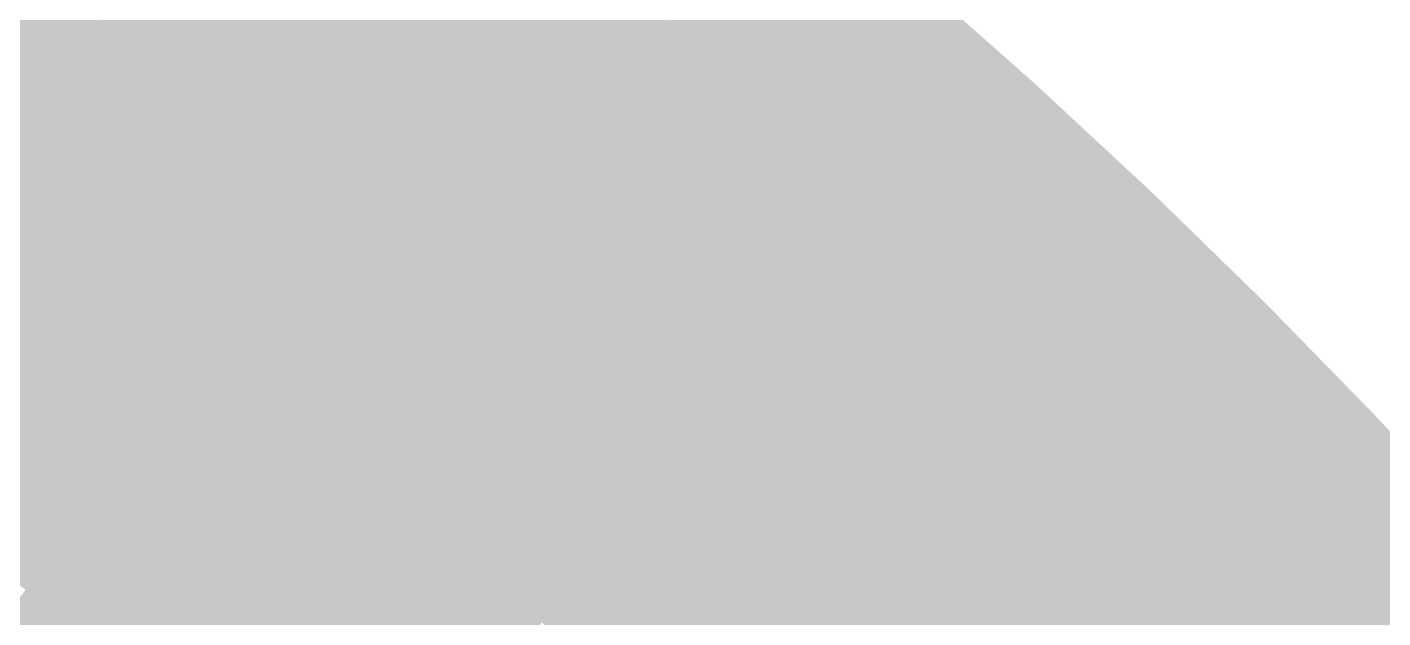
# Model space of a CAD drawing. Header units: inches. Extents: x -266 to 784, y -170 to 213.
# Drawn here: x 88.02 to 123.27, y 112.01 to 127.38 of the extents above; entities that cross this region are included whole.
import ezdxf

# ---------------------------------------------------------------- set-up
doc = ezdxf.new("R2010")
doc.units = ezdxf.units.IN
doc.header["$MEASUREMENT"] = 0

msp = doc.modelspace()

# ---------------------------------------------------------------- linework, layer by layer
at = {"color": 18, "true_color": 0x080703}
for points in [[(106.578072, 129.865756), (107.212465, 130.638767), (109.733038, 127.211086), (110.38621, 127.968295)], [(109.733038, 127.211086), (110.38621, 127.968295), (112.821904, 124.479789), (113.493463, 125.22074)], [(112.821904, 124.479789), (113.493463, 125.22074), (115.842812, 121.67351), (116.532352, 122.397757)]]:
    msp.add_solid(points, dxfattribs=at)
at = {"color": 250, "true_color": 0x252312}
msp.add_solid([(95.907588, 129.316413), (96.503287, 130.11962), (99.052286, 126.923775), (99.667518, 127.712121)], dxfattribs=at)
at = {"color": 250, "true_color": 0x322f19}
for points in [[(90.977694, 129.1784), (91.553502, 129.995985), (94.12049, 126.90679), (94.716189, 127.709998)], [(94.12049, 126.90679), (94.716189, 127.709998), (97.206591, 124.558736), (97.821823, 125.347082)]]:
    msp.add_solid(points, dxfattribs=at)
at = {"color": 28, "true_color": 0x19170c}
msp.add_solid([(100.897981, 129.288814), (101.513212, 130.077161), (104.040499, 126.773714), (104.674892, 127.546725)], dxfattribs=at)
at = {"color": 28, "true_color": 0x0c0b05}
msp.add_solid([(105.943678, 129.092746), (106.578072, 129.865756), (109.079865, 126.453877), (109.733038, 127.211086)], dxfattribs=at)
at = {"color": 39, "true_color": 0x3f3c1f}
for points in [[(86.113386, 128.87779), (86.668956, 129.70926), (89.25027, 126.725646), (89.826078, 127.543231)], [(89.25027, 126.725646), (89.826078, 127.543231), (92.333392, 124.497167), (92.929092, 125.300375)]]:
    msp.add_solid(points, dxfattribs=at)
at = {"color": 250, "true_color": 0x36331b}
for points in [[(90.401886, 128.360816), (90.977694, 129.1784), (93.524791, 126.103582), (94.12049, 126.90679)], [(93.524791, 126.103582), (94.12049, 126.90679), (96.59136, 123.770389), (97.206591, 124.558736)]]:
    msp.add_solid(points, dxfattribs=at)
at = {"color": 250, "true_color": 0x2a2714}
msp.add_solid([(95.311889, 128.513205), (95.907588, 129.316413), (98.437054, 126.135428), (99.052286, 126.923775)], dxfattribs=at)
at = {"color": 250, "true_color": 0x1d1b0e}
msp.add_solid([(100.282749, 128.500468), (100.897981, 129.288814), (103.406105, 126.000704), (104.040499, 126.773714)], dxfattribs=at)
at = {"color": 28, "true_color": 0x100f08}
msp.add_solid([(105.309285, 128.319735), (105.943678, 129.092746), (108.426692, 125.696669), (109.079865, 126.453877)], dxfattribs=at)
at = {"color": 49, "true_color": 0x434021}
for points in [[(85.557816, 128.04632), (86.113386, 128.87779), (88.674461, 125.908061), (89.25027, 126.725646)], [(88.674461, 125.908061), (89.25027, 126.725646), (91.737693, 123.69396), (92.333392, 124.497167)]]:
    msp.add_solid(points, dxfattribs=at)
at = {"color": 18, "true_color": 0x030301}
for points in [[(110.38621, 127.968295), (111.039383, 128.725504), (113.493463, 125.22074), (114.165022, 125.961691)], [(113.493463, 125.22074), (114.165022, 125.961691), (116.532352, 122.397757), (117.221893, 123.122004)], [(116.532352, 122.397757), (117.221893, 123.122004), (119.501046, 119.501046), (120.208153, 120.208153)], [(119.501046, 119.501046), (120.208153, 120.208153), (122.397757, 116.532352), (123.122004, 117.221893)], [(122.397757, 116.532352), (123.122004, 117.221893), (125.22074, 113.493463), (125.961691, 114.165022)]]:
    msp.add_solid(points, dxfattribs=at)
at = {"color": 39, "true_color": 0x3b371d}
for points in [[(89.826078, 127.543231), (90.401886, 128.360816), (92.929092, 125.300375), (93.524791, 126.103582)], [(92.929092, 125.300375), (93.524791, 126.103582), (95.976128, 122.982043), (96.59136, 123.770389)]]:
    msp.add_solid(points, dxfattribs=at)
at = {"color": 250, "true_color": 0x2e2b16}
msp.add_solid([(94.716189, 127.709998), (95.311889, 128.513205), (97.821823, 125.347082), (98.437054, 126.135428)], dxfattribs=at)
at = {"color": 250, "true_color": 0x211e10}
for points in [[(99.667518, 127.712121), (100.282749, 128.500468), (102.771712, 125.227693), (103.406105, 126.000704)], [(102.771712, 125.227693), (103.406105, 126.000704), (105.814001, 122.667833), (106.467173, 123.425042)], [(105.814001, 122.667833), (106.467173, 123.425042), (108.792551, 120.034082), (109.46411, 120.775033)]]:
    msp.add_solid(points, dxfattribs=at)
at = {"color": 49, "true_color": 0x484423}
for points in [[(85.002246, 127.214851), (85.557816, 128.04632), (88.098653, 125.090476), (88.674461, 125.908061)], [(88.098653, 125.090476), (88.674461, 125.908061), (91.141994, 122.890752), (91.737693, 123.69396)]]:
    msp.add_solid(points, dxfattribs=at)
at = {"color": 28, "true_color": 0x14120a}
for points in [[(104.674892, 127.546725), (105.309285, 128.319735), (107.773519, 124.93946), (108.426692, 125.696669)], [(107.773519, 124.93946), (108.426692, 125.696669), (110.807228, 122.256936), (111.478787, 122.997887)], [(110.807228, 122.256936), (111.478787, 122.997887), (113.77419, 119.500769), (114.46373, 120.225016)], [(113.77419, 119.500769), (114.46373, 120.225016), (116.672619, 116.672619), (117.379726, 117.379726)]]:
    msp.add_solid(points, dxfattribs=at)
at = {"color": 250, "true_color": 0x252212}
for points in [[(99.052286, 126.923775), (99.667518, 127.712121), (102.137319, 124.454683), (102.771712, 125.227693)], [(102.137319, 124.454683), (102.771712, 125.227693), (105.160828, 121.910624), (105.814001, 122.667833)]]:
    msp.add_solid(points, dxfattribs=at)
at = {"color": 28, "true_color": 0x19160c}
for points in [[(104.040499, 126.773714), (104.674892, 127.546725), (107.120346, 124.182251), (107.773519, 124.93946)], [(107.120346, 124.182251), (107.773519, 124.93946), (110.135669, 121.515985), (110.807228, 122.256936)], [(110.135669, 121.515985), (110.807228, 122.256936), (113.084649, 118.776522), (113.77419, 119.500769)]]:
    msp.add_solid(points, dxfattribs=at)
at = {"color": 59, "true_color": 0x4c4825}
for points in [[(84.446675, 126.383381), (85.002246, 127.214851), (87.522845, 124.272892), (88.098653, 125.090476)], [(87.522845, 124.272892), (88.098653, 125.090476), (90.546294, 122.087545), (91.141994, 122.890752)]]:
    msp.add_solid(points, dxfattribs=at)
at = {"color": 250, "true_color": 0x2a2614}
for points in [[(98.437054, 126.135428), (99.052286, 126.923775), (101.502925, 123.681673), (102.137319, 124.454683)], [(101.502925, 123.681673), (102.137319, 124.454683), (104.507655, 121.153415), (105.160828, 121.910624)]]:
    msp.add_solid(points, dxfattribs=at)
at = {"color": 28, "true_color": 0x0c0a05}
for points in [[(109.079865, 126.453877), (109.733038, 127.211086), (112.150345, 123.738838), (112.821904, 124.479789)], [(112.150345, 123.738838), (112.821904, 124.479789), (115.153271, 120.949263), (115.842812, 121.67351)], [(115.153271, 120.949263), (115.842812, 121.67351), (118.086832, 118.086832), (118.793939, 118.793939)], [(118.086832, 118.086832), (118.793939, 118.793939), (120.949263, 115.153271), (121.67351, 115.842812)], [(120.949263, 115.153271), (121.67351, 115.842812), (123.738838, 112.150345), (124.479789, 112.821904)]]:
    msp.add_solid(points, dxfattribs=at)
at = {"color": 28, "true_color": 0x1d1a0e}
for points in [[(103.406105, 126.000704), (104.040499, 126.773714), (106.467173, 123.425042), (107.120346, 124.182251)], [(106.467173, 123.425042), (107.120346, 124.182251), (109.46411, 120.775033), (110.135669, 121.515985)]]:
    msp.add_solid(points, dxfattribs=at)
at = {"color": 28, "true_color": 0x100e08}
for points in [[(108.426692, 125.696669), (109.079865, 126.453877), (111.478787, 122.997887), (112.150345, 123.738838)], [(111.478787, 122.997887), (112.150345, 123.738838), (114.46373, 120.225016), (115.153271, 120.949263)], [(114.46373, 120.225016), (115.153271, 120.949263), (117.379726, 117.379726), (118.086832, 118.086832)], [(117.379726, 117.379726), (118.086832, 118.086832), (120.225016, 114.46373), (120.949263, 115.153271)], [(120.225016, 114.46373), (120.949263, 115.153271), (122.997887, 111.478787), (123.738838, 112.150345)]]:
    msp.add_solid(points, dxfattribs=at)
at = {"color": 250, "true_color": 0x2e2a16}
for points in [[(97.821823, 125.347082), (98.437054, 126.135428), (100.868532, 122.908662), (101.502925, 123.681673)], [(100.868532, 122.908662), (101.502925, 123.681673), (103.854482, 120.396207), (104.507655, 121.153415)]]:
    msp.add_solid(points, dxfattribs=at)
at = {"color": 39, "true_color": 0x3f3b1f}
msp.add_solid([(92.333392, 124.497167), (92.929092, 125.300375), (95.360897, 122.193696), (95.976128, 122.982043)], dxfattribs=at)
at = {"color": 250, "true_color": 0x322e19}
for points in [[(97.206591, 124.558736), (97.821823, 125.347082), (100.234139, 122.135652), (100.868532, 122.908662)], [(100.234139, 122.135652), (100.868532, 122.908662), (103.201309, 119.638998), (103.854482, 120.396207)]]:
    msp.add_solid(points, dxfattribs=at)
at = {"color": 49, "true_color": 0x433f21}
msp.add_solid([(91.737693, 123.69396), (92.333392, 124.497167), (94.745665, 121.40535), (95.360897, 122.193696)], dxfattribs=at)
at = {"color": 250, "true_color": 0x36321b}
msp.add_solid([(96.59136, 123.770389), (97.206591, 124.558736), (99.599746, 121.362641), (100.234139, 122.135652)], dxfattribs=at)
at = {"color": 59, "true_color": 0x504c28}
msp.add_solid([(86.947037, 123.455307), (87.522845, 124.272892), (89.950595, 121.284337), (90.546294, 122.087545)], dxfattribs=at)
at = {"color": 39, "true_color": 0x3b361d}
msp.add_solid([(95.976128, 122.982043), (96.59136, 123.770389), (98.965352, 120.589631), (99.599746, 121.362641)], dxfattribs=at)
at = {"color": 59, "true_color": 0x54502a}
msp.add_solid([(86.371229, 122.637722), (86.947037, 123.455307), (89.354896, 120.48113), (89.950595, 121.284337)], dxfattribs=at)
at = {"color": 49, "true_color": 0x484323}
msp.add_solid([(91.141994, 122.890752), (91.737693, 123.69396), (94.130433, 120.617003), (94.745665, 121.40535)], dxfattribs=at)
at = {"color": 49, "true_color": 0x4c4725}
msp.add_solid([(90.546294, 122.087545), (91.141994, 122.890752), (93.515202, 119.828657), (94.130433, 120.617003)], dxfattribs=at)
at = {"color": 39, "true_color": 0x3f3a1f}
msp.add_solid([(95.360897, 122.193696), (95.976128, 122.982043), (98.330959, 119.81662), (98.965352, 120.589631)], dxfattribs=at)
at = {"color": 59, "true_color": 0x59542c}
msp.add_solid([(85.795421, 121.820137), (86.371229, 122.637722), (88.759196, 119.677922), (89.354896, 120.48113)], dxfattribs=at)
at = {"color": 250, "true_color": 0x252112}
for points in [[(105.160828, 121.910624), (105.814001, 122.667833), (108.120992, 119.293131), (108.792551, 120.034082)], [(108.120992, 119.293131), (108.792551, 120.034082), (111.016028, 116.60378), (111.705568, 117.328027)], [(111.016028, 116.60378), (111.705568, 117.328027), (113.844192, 113.844192), (114.551299, 114.551299)]]:
    msp.add_solid(points, dxfattribs=at)
at = {"color": 18, "true_color": 0x080603}
for points in [[(115.842812, 121.67351), (116.532352, 122.397757), (118.793939, 118.793939), (119.501046, 119.501046)], [(118.793939, 118.793939), (119.501046, 119.501046), (121.67351, 115.842812), (122.397757, 116.532352)], [(121.67351, 115.842812), (122.397757, 116.532352), (124.479789, 112.821904), (125.22074, 113.493463)]]:
    msp.add_solid(points, dxfattribs=at)
at = {"color": 59, "true_color": 0x504b28}
msp.add_solid([(89.950595, 121.284337), (90.546294, 122.087545), (92.89997, 119.040311), (93.515202, 119.828657)], dxfattribs=at)
at = {"color": 49, "true_color": 0x433e21}
msp.add_solid([(94.745665, 121.40535), (95.360897, 122.193696), (97.696566, 119.04361), (98.330959, 119.81662)], dxfattribs=at)
at = {"color": 250, "true_color": 0x36311b}
for points in [[(99.599746, 121.362641), (100.234139, 122.135652), (102.548136, 118.881789), (103.201309, 119.638998)], [(102.548136, 118.881789), (103.201309, 119.638998), (105.434756, 116.329327), (106.106315, 117.070278)]]:
    msp.add_solid(points, dxfattribs=at)
at = {"color": 59, "true_color": 0x5d582e}
msp.add_solid([(85.219612, 121.002552), (85.795421, 121.820137), (88.163497, 118.874715), (88.759196, 119.677922)], dxfattribs=at)
at = {"color": 250, "true_color": 0x2a2514}
for points in [[(104.507655, 121.153415), (105.160828, 121.910624), (107.449433, 118.55218), (108.120992, 119.293131)], [(107.449433, 118.55218), (108.120992, 119.293131), (110.326487, 115.879533), (111.016028, 116.60378)]]:
    msp.add_solid(points, dxfattribs=at)
at = {"color": 59, "true_color": 0x544f2a}
msp.add_solid([(89.354896, 120.48113), (89.950595, 121.284337), (92.284739, 118.251964), (92.89997, 119.040311)], dxfattribs=at)
at = {"color": 49, "true_color": 0x484223}
msp.add_solid([(94.130433, 120.617003), (94.745665, 121.40535), (97.062172, 118.270599), (97.696566, 119.04361)], dxfattribs=at)
at = {"color": 39, "true_color": 0x3b351d}
for points in [[(98.965352, 120.589631), (99.599746, 121.362641), (101.894964, 118.12458), (102.548136, 118.881789)], [(101.894964, 118.12458), (102.548136, 118.881789), (104.763197, 115.588376), (105.434756, 116.329327)]]:
    msp.add_solid(points, dxfattribs=at)
at = {"color": 28, "true_color": 0x1d190e}
for points in [[(109.46411, 120.775033), (110.135669, 121.515985), (112.395109, 118.052275), (113.084649, 118.776522)], [(112.395109, 118.052275), (113.084649, 118.776522), (115.258405, 115.258405), (115.965512, 115.965512)], [(115.258405, 115.258405), (115.965512, 115.965512), (118.052275, 112.395109), (118.776522, 113.084649)]]:
    msp.add_solid(points, dxfattribs=at)
at = {"color": 59, "true_color": 0x615c30}
msp.add_solid([(84.643804, 120.184968), (85.219612, 121.002552), (87.567798, 118.071507), (88.163497, 118.874715)], dxfattribs=at)
at = {"color": 250, "true_color": 0x2e2916}
for points in [[(103.854482, 120.396207), (104.507655, 121.153415), (106.777874, 117.811229), (107.449433, 118.55218)], [(106.777874, 117.811229), (107.449433, 118.55218), (109.636947, 115.155286), (110.326487, 115.879533)]]:
    msp.add_solid(points, dxfattribs=at)
at = {"color": 49, "true_color": 0x4c4625}
msp.add_solid([(93.515202, 119.828657), (94.130433, 120.617003), (96.427779, 117.497589), (97.062172, 118.270599)], dxfattribs=at)
at = {"color": 39, "true_color": 0x3f391f}
msp.add_solid([(98.330959, 119.81662), (98.965352, 120.589631), (101.241791, 117.367371), (101.894964, 118.12458)], dxfattribs=at)
at = {"color": 250, "true_color": 0x211d10}
for points in [[(108.792551, 120.034082), (109.46411, 120.775033), (111.705568, 117.328027), (112.395109, 118.052275)], [(111.705568, 117.328027), (112.395109, 118.052275), (114.551299, 114.551299), (115.258405, 115.258405)]]:
    msp.add_solid(points, dxfattribs=at)
at = {"color": 59, "true_color": 0x59532c}
msp.add_solid([(88.759196, 119.677922), (89.354896, 120.48113), (91.669507, 117.463618), (92.284739, 118.251964)], dxfattribs=at)
at = {"color": 250, "true_color": 0x322d19}
msp.add_solid([(103.201309, 119.638998), (103.854482, 120.396207), (106.106315, 117.070278), (106.777874, 117.811229)], dxfattribs=at)
at = {"color": 59, "true_color": 0x5d572e}
msp.add_solid([(88.163497, 118.874715), (88.759196, 119.677922), (91.054275, 116.675271), (91.669507, 117.463618)], dxfattribs=at)
at = {"color": 59, "true_color": 0x504a28}
msp.add_solid([(92.89997, 119.040311), (93.515202, 119.828657), (95.793386, 116.724578), (96.427779, 117.497589)], dxfattribs=at)
at = {"color": 39, "true_color": 0x433d21}
msp.add_solid([(97.696566, 119.04361), (98.330959, 119.81662), (100.588618, 116.610162), (101.241791, 117.367371)], dxfattribs=at)
at = {"color": 28, "true_color": 0x19150c}
for points in [[(113.084649, 118.776522), (113.77419, 119.500769), (115.965512, 115.965512), (116.672619, 116.672619)], [(115.965512, 115.965512), (116.672619, 116.672619), (118.776522, 113.084649), (119.500769, 113.77419)], [(118.776522, 113.084649), (119.500769, 113.77419), (121.515985, 110.135669), (122.256936, 110.807228)]]:
    msp.add_solid(points, dxfattribs=at)
at = {"color": 59, "true_color": 0x615b30}
msp.add_solid([(87.567798, 118.071507), (88.163497, 118.874715), (90.439044, 115.886925), (91.054275, 116.675271)], dxfattribs=at)
at = {"color": 59, "true_color": 0x544e2a}
msp.add_solid([(92.284739, 118.251964), (92.89997, 119.040311), (95.158993, 115.951568), (95.793386, 116.724578)], dxfattribs=at)
at = {"color": 49, "true_color": 0x484123}
msp.add_solid([(97.062172, 118.270599), (97.696566, 119.04361), (99.935445, 115.852954), (100.588618, 116.610162)], dxfattribs=at)
at = {"color": 59, "true_color": 0x59522c}
msp.add_solid([(91.669507, 117.463618), (92.284739, 118.251964), (94.524599, 115.178558), (95.158993, 115.951568)], dxfattribs=at)
at = {"color": 49, "true_color": 0x4c4525}
msp.add_solid([(96.427779, 117.497589), (97.062172, 118.270599), (99.282272, 115.095745), (99.935445, 115.852954)], dxfattribs=at)
at = {"color": 39, "true_color": 0x3f381f}
for points in [[(101.241791, 117.367371), (101.894964, 118.12458), (104.091638, 114.847424), (104.763197, 115.588376)], [(104.091638, 114.847424), (104.763197, 115.588376), (106.878784, 112.258298), (107.568325, 112.982545)]]:
    msp.add_solid(points, dxfattribs=at)
at = {"color": 37, "true_color": 0x655f32}
msp.add_solid([(86.972098, 117.2683), (87.567798, 118.071507), (89.823812, 115.098578), (90.439044, 115.886925)], dxfattribs=at)
at = {"color": 250, "true_color": 0x322c19}
for points in [[(106.106315, 117.070278), (106.777874, 117.811229), (108.947406, 114.431039), (109.636947, 115.155286)], [(108.947406, 114.431039), (109.636947, 115.155286), (111.722871, 111.722871), (112.429978, 112.429978)]]:
    msp.add_solid(points, dxfattribs=at)
at = {"color": 59, "true_color": 0x5d562e}
msp.add_solid([(91.054275, 116.675271), (91.669507, 117.463618), (93.890206, 114.405547), (94.524599, 115.178558)], dxfattribs=at)
at = {"color": 59, "true_color": 0x504928}
msp.add_solid([(95.793386, 116.724578), (96.427779, 117.497589), (98.629099, 114.338536), (99.282272, 115.095745)], dxfattribs=at)
at = {"color": 37, "true_color": 0x6a6334}
msp.add_solid([(86.376399, 116.465092), (86.972098, 117.2683), (89.208581, 114.310232), (89.823812, 115.098578)], dxfattribs=at)
at = {"color": 39, "true_color": 0x433c21}
for points in [[(100.588618, 116.610162), (101.241791, 117.367371), (103.420079, 114.106473), (104.091638, 114.847424)], [(103.420079, 114.106473), (104.091638, 114.847424), (106.189244, 111.534051), (106.878784, 112.258298)]]:
    msp.add_solid(points, dxfattribs=at)
at = {"color": 250, "true_color": 0x36301b}
for points in [[(105.434756, 116.329327), (106.106315, 117.070278), (108.257866, 113.706792), (108.947406, 114.431039)], [(108.257866, 113.706792), (108.947406, 114.431039), (111.015765, 111.015765), (111.722871, 111.722871)]]:
    msp.add_solid(points, dxfattribs=at)
at = {"color": 28, "true_color": 0x14110a}
for points in [[(116.672619, 116.672619), (117.379726, 117.379726), (119.500769, 113.77419), (120.225016, 114.46373)], [(119.500769, 113.77419), (120.225016, 114.46373), (122.256936, 110.807228), (122.997887, 111.478787)]]:
    msp.add_solid(points, dxfattribs=at)
at = {"color": 59, "true_color": 0x544d2a}
msp.add_solid([(95.158993, 115.951568), (95.793386, 116.724578), (97.975926, 113.581327), (98.629099, 114.338536)], dxfattribs=at)
at = {"color": 37, "true_color": 0x6e6736}
msp.add_solid([(85.7807, 115.661885), (86.376399, 116.465092), (88.593349, 113.521886), (89.208581, 114.310232)], dxfattribs=at)
at = {"color": 59, "true_color": 0x615930}
msp.add_solid([(90.439044, 115.886925), (91.054275, 116.675271), (93.255813, 113.632537), (93.890206, 114.405547)], dxfattribs=at)
at = {"color": 49, "true_color": 0x484023}
msp.add_solid([(99.935445, 115.852954), (100.588618, 116.610162), (102.74852, 113.365522), (103.420079, 114.106473)], dxfattribs=at)
at = {"color": 250, "true_color": 0x2a2414}
for points in [[(110.326487, 115.879533), (111.016028, 116.60378), (113.137085, 113.137085), (113.844192, 113.844192)], [(113.137085, 113.137085), (113.844192, 113.844192), (115.879533, 110.326487), (116.60378, 111.016028)]]:
    msp.add_solid(points, dxfattribs=at)
at = {"color": 29, "true_color": 0x3b341d}
msp.add_solid([(104.763197, 115.588376), (105.434756, 116.329327), (107.568325, 112.982545), (108.257866, 113.706792)], dxfattribs=at)
at = {"color": 47, "true_color": 0x726b39}
msp.add_solid([(85.185001, 114.858677), (85.7807, 115.661885), (87.978117, 112.733539), (88.593349, 113.521886)], dxfattribs=at)
at = {"color": 37, "true_color": 0x655d32}
msp.add_solid([(89.823812, 115.098578), (90.439044, 115.886925), (92.621419, 112.859526), (93.255813, 113.632537)], dxfattribs=at)
at = {"color": 59, "true_color": 0x59512c}
msp.add_solid([(94.524599, 115.178558), (95.158993, 115.951568), (97.322754, 112.824118), (97.975926, 113.581327)], dxfattribs=at)
at = {"color": 49, "true_color": 0x4c4425}
msp.add_solid([(99.282272, 115.095745), (99.935445, 115.852954), (102.076961, 112.624571), (102.74852, 113.365522)], dxfattribs=at)
at = {"color": 250, "true_color": 0x2e2816}
for points in [[(109.636947, 115.155286), (110.326487, 115.879533), (112.429978, 112.429978), (113.137085, 113.137085)], [(112.429978, 112.429978), (113.137085, 113.137085), (115.155286, 109.636947), (115.879533, 110.326487)]]:
    msp.add_solid(points, dxfattribs=at)
at = {"color": 37, "true_color": 0x6a6134}
msp.add_solid([(89.208581, 114.310232), (89.823812, 115.098578), (91.987026, 112.086516), (92.621419, 112.859526)], dxfattribs=at)
at = {"color": 59, "true_color": 0x5d542e}
msp.add_solid([(93.890206, 114.405547), (94.524599, 115.178558), (96.669581, 112.066909), (97.322754, 112.824118)], dxfattribs=at)
at = {"color": 59, "true_color": 0x504828}
msp.add_solid([(98.629099, 114.338536), (99.282272, 115.095745), (101.405402, 111.88362), (102.076961, 112.624571)], dxfattribs=at)
at = {"color": 250, "true_color": 0x211c10}
for points in [[(114.551299, 114.551299), (115.258405, 115.258405), (117.328027, 111.705568), (118.052275, 112.395109)], [(117.328027, 111.705568), (118.052275, 112.395109), (120.034082, 108.792551), (120.775033, 109.46411)]]:
    msp.add_solid(points, dxfattribs=at)
at = {"color": 37, "true_color": 0x6e6536}
msp.add_solid([(88.593349, 113.521886), (89.208581, 114.310232), (91.352633, 111.313505), (91.987026, 112.086516)], dxfattribs=at)
at = {"color": 59, "true_color": 0x615830}
msp.add_solid([(93.255813, 113.632537), (93.890206, 114.405547), (96.016408, 111.3097), (96.669581, 112.066909)], dxfattribs=at)
at = {"color": 59, "true_color": 0x544c2a}
msp.add_solid([(97.975926, 113.581327), (98.629099, 114.338536), (100.733843, 111.142669), (101.405402, 111.88362)], dxfattribs=at)
at = {"color": 250, "true_color": 0x252012}
msp.add_solid([(113.844192, 113.844192), (114.551299, 114.551299), (116.60378, 111.016028), (117.328027, 111.705568)], dxfattribs=at)
at = {"color": 49, "true_color": 0x483f23}
msp.add_solid([(102.74852, 113.365522), (103.420079, 114.106473), (105.499703, 110.809804), (106.189244, 111.534051)], dxfattribs=at)
at = {"color": 47, "true_color": 0x726939}
msp.add_solid([(87.978117, 112.733539), (88.593349, 113.521886), (90.71824, 110.540495), (91.352633, 111.313505)], dxfattribs=at)
at = {"color": 37, "true_color": 0x655c32}
msp.add_solid([(92.621419, 112.859526), (93.255813, 113.632537), (95.363235, 110.552492), (96.016408, 111.3097)], dxfattribs=at)
at = {"color": 59, "true_color": 0x594f2c}
msp.add_solid([(97.322754, 112.824118), (97.975926, 113.581327), (100.062284, 110.401718), (100.733843, 111.142669)], dxfattribs=at)
at = {"color": 29, "true_color": 0x3b331d}
msp.add_solid([(107.568325, 112.982545), (108.257866, 113.706792), (110.308658, 110.308658), (111.015765, 111.015765)], dxfattribs=at)
at = {"color": 49, "true_color": 0x4c4325}
msp.add_solid([(102.076961, 112.624571), (102.74852, 113.365522), (104.810163, 110.085557), (105.499703, 110.809804)], dxfattribs=at)
at = {"color": 37, "true_color": 0x6a6034}
msp.add_solid([(91.987026, 112.086516), (92.621419, 112.859526), (94.710062, 109.795283), (95.363235, 110.552492)], dxfattribs=at)
at = {"color": 59, "true_color": 0x5d532e}
msp.add_solid([(96.669581, 112.066909), (97.322754, 112.824118), (99.390725, 109.660767), (100.062284, 110.401718)], dxfattribs=at)
at = {"color": 39, "true_color": 0x3f371f}
msp.add_solid([(106.878784, 112.258298), (107.568325, 112.982545), (109.601551, 109.601551), (110.308658, 110.308658)], dxfattribs=at)
at = {"color": 28, "true_color": 0x1d180e}
msp.add_solid([(118.052275, 112.395109), (118.776522, 113.084649), (120.775033, 109.46411), (121.515985, 110.135669)], dxfattribs=at)
at = {"color": 47, "true_color": 0x766d3b}
msp.add_solid([(87.362886, 111.945193), (87.978117, 112.733539), (90.083846, 109.767484), (90.71824, 110.540495)], dxfattribs=at)
at = {"color": 49, "true_color": 0x504728}
msp.add_solid([(101.405402, 111.88362), (102.076961, 112.624571), (104.120622, 109.36131), (104.810163, 110.085557)], dxfattribs=at)
at = {"color": 39, "true_color": 0x433b21}
msp.add_solid([(106.189244, 111.534051), (106.878784, 112.258298), (108.894444, 108.894444), (109.601551, 109.601551)], dxfattribs=at)
at = {"color": 250, "true_color": 0x322b19}
msp.add_solid([(111.722871, 111.722871), (112.429978, 112.429978), (114.431039, 108.947406), (115.155286, 109.636947)], dxfattribs=at)
at = {"color": 28, "true_color": 0x100d08}
msp.add_solid([(122.997887, 111.478787), (123.738838, 112.150345), (125.696669, 108.426692), (126.453877, 109.079865)], dxfattribs=at)
at = {"color": 37, "true_color": 0x6e6436}
msp.add_solid([(91.352633, 111.313505), (91.987026, 112.086516), (94.056889, 109.038074), (94.710062, 109.795283)], dxfattribs=at)
at = {"color": 59, "true_color": 0x615730}
msp.add_solid([(96.016408, 111.3097), (96.669581, 112.066909), (98.719166, 108.919815), (99.390725, 109.660767)], dxfattribs=at)

doc.saveas('drawing.dxf')
